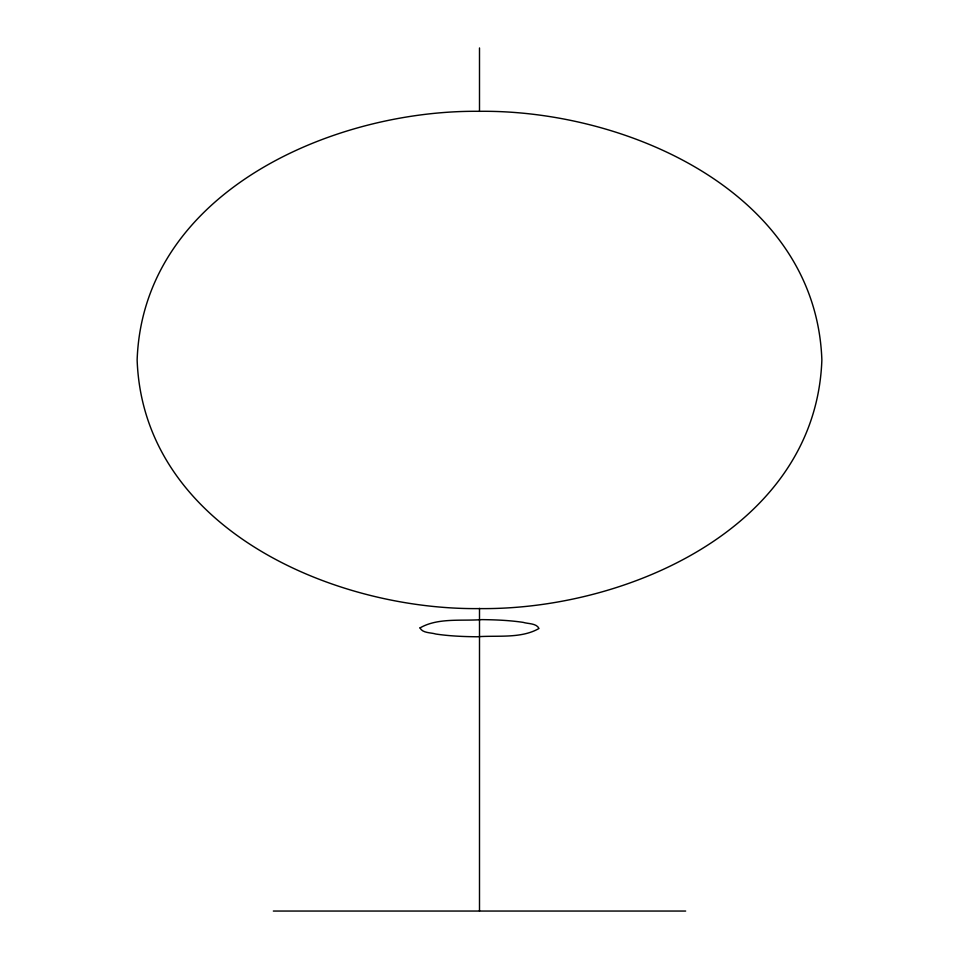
<?xml version="1.0" encoding="UTF-8"?>
<svg xmlns="http://www.w3.org/2000/svg" width="959" height="959" viewBox="0 0 959 959"><rect width="100%" height="100%" fill="white"/><g stroke="black" fill="none" stroke-linecap="round" stroke-linejoin="round"><path stroke-width="1.44" d="M479.5 111.316C332.869 109.626 143.083 192.16 137.137 359.949C143.083 527.75 332.869 610.284 479.5 608.593C626.131 610.284 815.917 527.75 821.863 359.949C815.917 192.16 626.131 109.626 479.5 111.316L479.5 47.95M273.339 911.05L685.661 911.05M479.5 608.39L479.5 911.05M420.018 627.905C422.487 633.228 430.867 632.472 435.83 634.031C449.507 636.069 463.353 636.632 477.162 636.776C497.373 635.23 521.085 638.838 538.982 628.493C536.513 623.17 528.133 623.925 523.17 622.367C509.493 620.329 495.647 619.766 481.838 619.622C461.627 621.168 437.915 617.56 420.018 627.905"/></g></svg>
